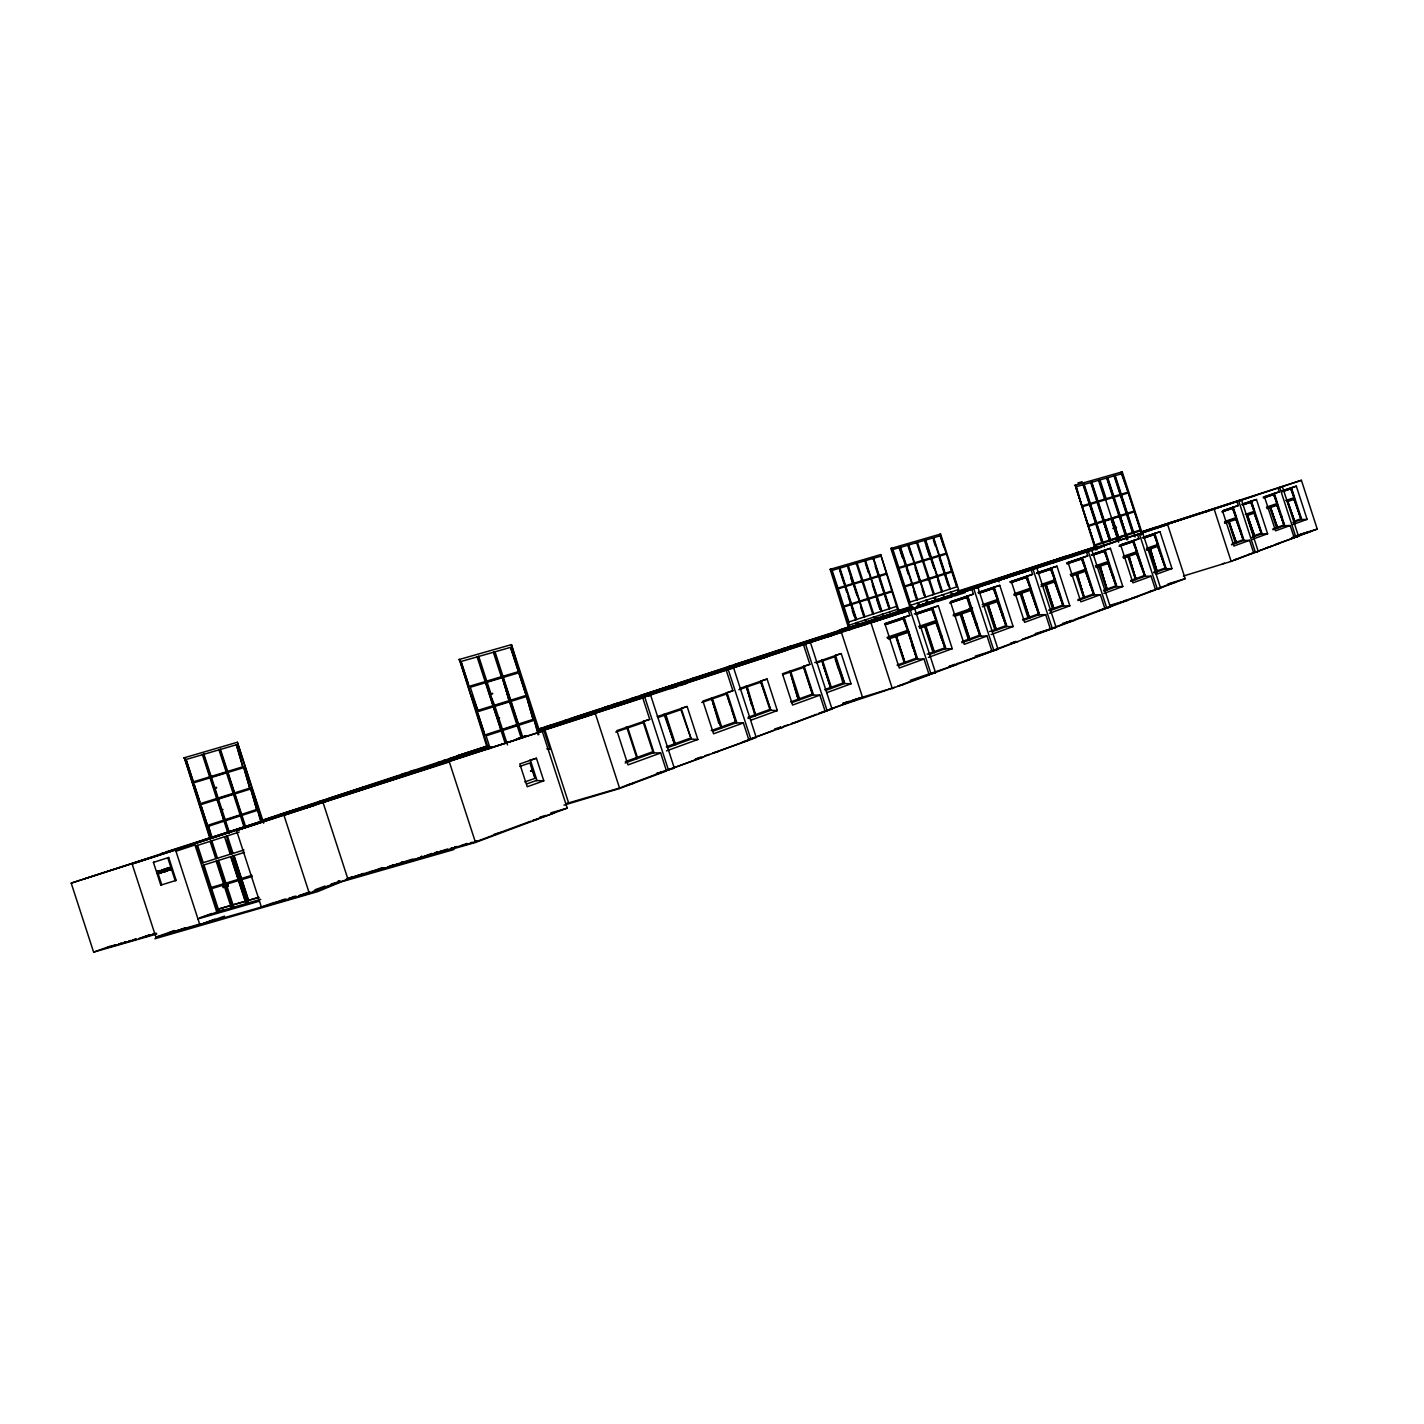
<?xml version="1.0" encoding="UTF-8"?>
<svg xmlns="http://www.w3.org/2000/svg" width="1424" height="1424" viewBox="0 0 1424 1424"><rect width="100%" height="100%" fill="white"/><g stroke="black" fill="none" stroke-linecap="round" stroke-linejoin="round"><path stroke-width="1.5" d="M161.571 872.734C157.886 870.847 163.76 869.121 161.517 872.787M160.716 870.972L161.268 872.645M161.108 872.449L161.553 870.776L160.289 871.168M162.799 871.043C163.137 869.174 161.944 872.058 163.796 872.004L163.404 869.441L163.902 871.986M169.527 869.922L168.388 867.928M168.655 869.405L168.477 868.391M168.068 869.014L168.993 868.195M227.164 884.429L228.232 886.458L227.893 884.197M169.705 869.655L168.37 869.245M161.41 870.598L160.503 871.096M169.883 869.922L168.513 870.028M169.403 870.295L169.474 867.536M126.291 941.958L123.354 942.759L126.149 941.94M453.117 848.01L451.657 847.992M436.687 852.727L437.577 852.3M120.862 943.436L118.904 943.987L120.987 943.4M363.458 873.802L360.931 874.745M128.73 941.371L131.079 940.552M160.681 870.562L161.677 871.808M713.228 673.534L709.704 674.656L711.929 673.961M451.604 848.063L450.518 848.419M436.634 852.246L434.854 852.94L436.136 852.389M421.7 856.536L420.667 856.856L422.287 856.536M396.495 864.261L397.403 864.083M362.942 873.535L360.966 874.229M134.515 939.448L133.108 940.018M358.955 875.173L356.659 875.76M396.709 864.172L398.079 863.62M432.807 853.652L430.867 854.364M125.971 942.065L124.885 942.563L126.594 941.994M436.403 852.762L436.616 852.656M114.792 945.518L116.519 944.86M129.139 941.406L131.222 940.588M380.778 868.64L382.469 867.981M401.675 862.463L402.672 862.179M123.55 942.866L124.475 942.51M128.979 941.228L130.848 940.623M148.683 935.461L150.232 934.874M470.543 842.705L471.985 842.349M452.725 848.17L452.067 848.259M401.052 863.051L402.885 862.268L400.589 862.908M922.556 676.845L935.532 672.626L914.653 608.351L912.677 608.974M964.831 660.985L997.993 649.166L977.932 587.4L975.992 588.023M1044.13 631.224L1056.11 627.325L1036.797 567.909M1098.776 610.7L1110.311 606.944L1091.727 549.717L1089.876 550.323M1140.838 533.448L1142.653 532.861L1160.596 588.059L1157.356 589.269L1139.378 533.947L1137.562 534.534L1138.951 538.788L1120.617 544.911L1132.934 582.843L1151.108 576.222L1155.523 589.839L1108.459 607.514M1239.645 501.07L1241.568 500.109L1258.229 551.373L1255.434 552.423L1238.738 501.052L1236.726 501.711M1275.69 544.288L1298.51 536.225L1282.383 486.599L1280.692 487.15M383.946 867.964L376.452 870.295M471.113 843.061L473.231 842.278M475.509 841.851L501.533 832.114L494.199 834.233M530.76 821.185L501.853 831.847M532.825 820.42L554.221 812.997M620.935 787.454L663.299 771.612L657.034 773.446M749.558 739.359L774.104 730.174M816.682 714.243L791.37 723.712L798.027 721.737M849.736 701.89L818.622 713.531C855.165 699.771 892.795 689.216 929.16 674.869L923.998 659.009L916.771 659.045L908.583 631.099L887.437 638.379M852.086 701L860.719 697.778M347.865 879.124L475.491 842.456L567.233 808.12L542.259 731.277L487.56 748.81M563.957 805.13L619.689 788.487L666.503 770.971L660.665 753.011L653.118 752.815M659.668 772.965L748.935 740.106L743.364 722.947L735.959 722.84L731.402 708.849M742.207 742.1L825.226 711.555L819.886 695.126L812.641 695.09M886.6 689.839L852.246 700.305M949.488 666.254L955.13 664.136M1010.72 643.274L1015.935 641.334M1065.864 622.608L1068.765 621.505M1069.673 621.167L1072.201 620.223M1222.362 563.904L1224.391 563.139M925.013 675.937L897.868 686.119L904.507 684.125M987.882 652.334L1015.365 642.01L1011.111 643.292M1022.29 639.412L1046.676 630.262M1047.815 629.835L1072.094 620.722L1062.393 623.445M1152.71 590.462L1131.297 598.489L1137.42 596.638M1154.668 589.714L1173.625 582.594M1230.283 561.341L1232.294 560.593M1234.199 559.863L1279.571 543.238M933.557 673.214L991.994 651.266L987.046 636.03L979.961 636.119L967.608 598.098M996.052 649.736L1050.449 629.301L1045.697 614.652L1038.772 614.759L1026.882 578.197M1054.205 627.895L1104.971 608.831L1100.378 594.716L1093.614 594.858L1081.599 557.888L1087.776 555.894L1086.334 551.497L1088.203 550.892L1106.84 608.262M1158.762 588.61L1185.195 578.678L1167.627 524.584L1021.631 571.683M1183.397 576.026L1231.155 561.412L1253.69 552.957L1249.578 540.319L1243.259 540.533L1232.508 507.425L1238.293 505.556L1237.011 501.622M1256.484 551.907L1294.185 537.738L1290.197 525.509L1284.021 525.741L1273.608 493.683L1279.268 491.85L1278.022 488.04L1279.731 487.489L1295.893 537.222M1296.801 536.759L1317.253 529.069L1301.394 480.297L1140.606 532.149M428.784 855.041L426.666 855.842L434.124 853.688M441.013 851.054L441.885 850.733M447.35 849.078L421.718 857.301L431.775 853.403M450.625 848.953L453.971 847.885M456.908 847.049L467.09 843.417M462.266 845.5L460.504 846.159L473.64 842.385M695.517 759.028L701.106 756.945M779.765 727.539L781.028 727.077L774.709 728.946M393.255 864.813L387.132 867.252L412.408 859.135M393.932 865.08L391.653 865.917L398.916 863.834M400.749 862.659L402.227 862.232M416.573 858.743L418.692 857.96M309.702 891.798L298.809 895.749L310.325 892.456M314.971 889.786L325.064 886.066M312.337 891.709L340.656 881.26L331.205 883.984M352.458 876.721L346.37 878.964L374.316 870.438M255.216 823.553L132.129 863.976L155.928 937.206L309.328 893.346L347.937 879.106L323.034 802.477L542.259 731.277M362.461 873.677L363.369 873.606M382.344 867.625L370.187 872.111L385.174 867.803M465.559 844.485L467.659 843.791M273.924 902.46L261.393 907.052L236.544 830.548L335.761 797.867L329.656 799.825M285.031 899.025L274.992 902.567L276.932 902.015M288.983 898.384L295.177 896.105M411.34 860.06L413.387 859.384M445.178 850.342L447.955 849.452M923.998 659.009L899.274 668.034L884.891 623.748L909.829 615.417L908.227 610.451L910.185 609.828L931.136 674.282M928.412 657.407L952.264 648.721L938.345 605.876L931.83 607.959L945.109 648.757L952.264 648.721M987.046 636.03L964.244 644.342L950.431 601.836L973.429 594.146L971.88 589.376L973.82 588.753L993.934 650.679M991.122 634.552L1013.14 626.524L999.755 585.335L993.382 587.382L1006.145 626.613L1013.14 626.524M1045.697 614.652L1024.604 622.341L1011.325 581.473L1032.596 574.353L1031.101 569.778M1049.452 613.281L1069.851 605.841L1056.982 566.2L1050.734 568.194L1063.016 605.965L1069.851 605.841M1100.378 594.716L1080.834 601.836L1068.053 562.498L1087.776 555.894M1103.885 593.434L1122.806 586.528L1110.4 548.329L1104.276 550.305L1116.113 586.688L1122.806 586.528M1156.324 574.317L1171.988 568.603L1160.008 531.739L1154.01 533.662L1165.437 568.799L1171.988 568.603M1249.578 540.319L1233.932 546.015L1222.504 510.842L1238.293 505.556M1252.39 539.287L1267.591 533.751L1256.466 499.486L1250.735 501.319L1261.344 533.982L1267.591 533.751M1290.197 525.509L1275.548 530.849L1264.476 496.798L1279.268 491.85M1292.832 524.548L1307.107 519.351L1296.321 486.154L1290.696 487.969L1300.984 519.582L1307.107 519.351M214.882 919.156L199.823 924.657L175.579 850.075L268.887 819.298M202.689 923.838L224.529 916.148M213.653 920.776L214.597 920.438M376.79 870.028L378.82 869.352M223.906 909.527L197.918 918.943L259.488 901.178M219.029 911.378L218.103 911.716L203.009 865.24L203.935 864.938L218.281 909.099L246.138 901.018M233.767 907.124L231.364 907.889L216.181 861.164L217.107 860.844M898.188 665.791L917.59 658.796L904.08 617.251L884.535 623.765M929.213 654.577L945.91 648.507L932.649 607.692L916.593 613.068M961.93 642.705L980.762 635.869L967.804 595.944L951.054 601.551M992.083 631.704L1006.928 626.364L994.183 587.115L978.003 592.544M1023.197 620.419L1039.556 614.527L1027.078 576.133L1009.652 581.953M1049.719 610.789L1063.781 605.734L1051.499 567.962L1037.081 572.786M1077.95 600.554L1094.38 594.627L1082.365 557.638L1066.576 562.925M1103.885 591.174L1116.879 586.457L1105.042 550.056L1092.795 554.132M1130.852 581.384L1145.234 576.168L1151.108 576.222M1154.081 572.946L1166.167 568.568L1154.757 533.43L1144.113 536.973M1231.511 544.805L1243.989 540.319L1233.22 507.193L1223.341 510.504M1251.821 537.435L1262.056 533.751L1251.447 501.106L1241.835 504.31M1273.003 529.746L1284.733 525.527L1274.32 493.452L1263.195 497.172M1292.814 522.555L1301.678 519.368L1291.408 487.738L1283.166 490.497M247.171 903.243L245.96 903.67L230.688 856.661M249.36 902.62L248.15 903.03L232.86 855.984L234.07 855.575L248.613 900.306L247.705 900.644L259.079 897.334M660.665 753.011L628.002 764.884L616.877 730.619L649.736 719.334L642.794 698.009L644.841 697.351L668.568 770.366M666.485 750.893L697.849 739.501L687.133 706.5L682.06 708.084M743.364 722.947L713.549 733.787L702.922 701.071L732.897 690.765L726.276 670.384L728.287 669.743L750.964 739.519M750.715 720.277L777.344 710.594L767.091 679.034L760.452 681.117M819.886 695.126L792.598 705.058L782.435 673.766L809.882 664.332L803.545 644.823L805.521 644.182L827.219 710.968M826.774 692.634L851.054 683.805L841.228 653.563L834.713 655.61M155.928 937.206L174.28 930.531M175.01 930.709L169.029 932.898L201.371 923.624M456.962 846.461L454.968 847.244M267.409 819.12L264.757 819.993L313.903 804.204L71.2 883.129L93.628 952.14L110.04 946.212M108.349 947.227L114.632 944.966M625.403 761.626L636.653 757.568L635.798 757.817L637.009 758.689L626.72 727.059L625.884 727.308M666.325 746.835L673.712 744.129M674.424 743.862L689.305 738.486M711.181 730.637L735.781 721.754L726.721 693.915L712.516 698.792L721.63 726.863M748.081 717.304L769.85 709.437L760.986 682.132L745.82 687.311M790.587 701.943L812.517 694.022L803.848 667.375L790.836 671.861L799.558 698.703L798.455 700.216L789.875 671.042M824.638 689.643L829.854 687.721M843.756 682.737L831.278 687.24L822.716 660.878L835.247 656.571L842.937 682.986M138.413 938.736L149.894 934.696M153.739 933.717L154.112 933.485M231.542 905.255L217.374 909.438M625.189 762.979L653.972 752.566L643.773 721.203M667.358 747.707L691.21 739.074L697.849 739.501M713.086 731.153L736.795 722.573L727.041 692.598M748.045 718.515L770.829 710.256L777.344 710.594M791.762 702.691L813.46 694.823L804.133 666.147M825.582 690.444L844.681 683.538L851.054 683.805M149.538 935.497L151.692 934.731M156.391 933.272L140.015 938.274M199.52 917.928L211.749 913.496M897.049 665.133L916.718 658.013L908.352 632.274L888.576 639.091M927.184 654.168L945.055 647.742L936.031 622.715L945.055 647.742M961.805 641.672L979.943 635.104L971.115 610.629L979.943 635.104M989.555 631.562L1006.127 625.617L997.441 601.569L1006.127 625.617M1022.681 619.618L1038.79 613.78L1030.264 590.248L1038.79 613.78M1048.616 610.166L1063.034 605.004L1054.65 581.846L1063.034 605.004M1077.95 599.557L1093.668 593.897L1085.444 571.238L1093.668 593.897M1103.529 590.319L1116.167 585.745L1108.086 563.441L1116.167 585.745M1130.674 580.494L1144.558 575.456L1136.619 553.616L1144.558 575.456M1153.725 572.128L1165.508 567.873L1157.676 546.353L1165.508 567.873M1232.169 543.719L1243.383 539.66L1235.996 519.368L1243.383 539.66M1253.85 535.816L1261.468 533.11L1254.17 513.103L1261.468 533.11M1272.931 528.909L1284.145 524.886L1276.99 505.253L1284.145 524.886M1293.953 521.291L1301.109 518.745L1294.042 499.379L1301.109 518.745M185.298 927.754L154.896 938.772L317.677 891.602L341.119 881.919L453.882 849.558M210.022 838.932L184.355 757.693L210.681 838.718M487.773 749.469L459.418 659.365L488.592 749.202M155.074 933.45L153.116 933.966M186.063 759.508L193.308 781.829L186.063 759.508L236.402 744.752L242.845 766.824L236.402 744.752M461.002 661.501L469.083 686.368L518.478 671.647L510.575 647.368L461.002 661.501L468.425 684.303M263.671 823.197L237.363 742.242L262.336 821.328M539.785 731.9L511.43 644.645L519.386 671.932M510.575 647.368L518.478 671.647M912.82 648.169L913.852 647.831L912.82 648.169L912.161 645.41M941.228 638.077L942.243 637.738L941.389 635.122L940.374 635.442L941.442 637.988M976.188 625.652L977.184 625.332L976.348 622.769L975.351 623.089L976.383 625.581M1003.226 616.076L1002.585 613.477L1001.606 613.797L1002.621 616.254M1035.123 601.978L1035.319 604.63M1035.942 604.452L1035.141 604.702M1060.221 595.819L1058.655 593.63L1059.616 593.327M1090.143 585.157L1091.087 584.855L1089.538 582.719M1112.696 577.147L1113.621 576.845L1112.856 574.513L1111.93 574.798L1112.856 577.076M1141.906 566.805L1140.393 564.741L1141.3 564.456M1162.144 557.087L1162.287 559.525M1162.892 559.347L1162.126 559.579M1240.909 531.615L1240.215 529.479M1281.76 517.09L1281.208 514.99M543.79 780.85L527.218 786.76L519.796 763.958L536.439 758.244L543.79 780.85L536.065 780.583M524.851 781.936L534.926 778.376L532.612 771.238M526.56 784.001L536.937 780.316L530.369 760.131M839.84 672.804L839.306 670.33M154.646 933.592L153.294 934.073L154.807 933.503M223.55 883.841L224.476 883.521L210.343 887.793L211.25 887.472M225.953 883.076L225.028 883.396L239.018 879.142M211.624 888.612L210.716 888.932L224.832 884.66M241.493 878.412L240.585 878.733L251.923 875.315M226.327 884.215L225.401 884.535L239.392 880.299L245.462 898.953M241.866 879.551L240.959 879.89L252.297 876.49M422.269 856.5L420.561 857.088M456.25 846.728L454.523 847.316M121.61 943.4L118.868 944.361L121.449 943.4M146.209 936.262L143.593 937.206L147.562 936.066M210.841 777.148L224.191 820.473L241.404 814.884L227.502 772.111L210.841 777.148L224.191 820.473M485.691 682.185L501.284 730.174L485.691 682.185L502.832 677.041L518.3 724.656L509.774 701.231M227.502 772.111L240.781 814.635M243.824 767.607L249.77 788.148L243.824 767.607L193.646 782.862L200.392 803.617L250.428 787.917M518.834 672.787L526.186 695.375L518.834 672.787L470.294 687.24L477.805 710.38L472.198 695.944M919.459 627.343L936.262 621.558M953.19 615.755L972.111 609.258M984.02 605.164L997.637 600.447M1013.71 594.947L1030.442 589.18M1041.478 585.389L1054.81 580.796M1070.83 575.314L1085.604 570.205M1095.928 566.681L1108.228 562.427M1123.055 557.354L1136.761 552.619M1146.409 549.326L1157.819 545.374M1224.462 522.466L1236.085 518.461M1246.997 514.705L1254.829 536.385L1246.997 514.705L1254.277 512.213M1266.897 507.887L1277.079 504.363M1287.296 500.856L1294.897 521.843L1287.296 500.856L1294.131 498.507M615.72 732.096L627.094 728.18M626.24 728.447L642.562 722.84M657.924 717.571L665.204 715.079L674.923 744.983L663.993 714.225M701.747 702.495L711.84 699.024L718.817 723.356M738.878 689.732L746.639 687.062M782.826 674.602L790.213 672.075L797.44 697.119M816.771 662.925L821.292 661.341M519.813 766.415L529.906 762.944L532.38 770.544M919.69 628.376L925.475 626.382L933.735 651.836M936.85 622.466L924.657 626.631L932.916 652.085L934.286 651.64M954.703 616.289L971.916 610.38M982.382 606.766L998.242 601.302M1014.867 595.588L1020.99 593.47L1028.769 617.411M1031.047 589.999L1020.189 593.719L1027.968 617.66L1029.249 617.233M1040.962 586.563L1055.433 581.597M1071.204 576.168L1086.209 570.988M1096.124 567.589L1108.833 563.21M1123.411 558.172L1137.367 553.366M1146.605 550.198L1158.424 546.122M1224.729 523.249L1236.726 519.137M1254.9 512.889L1246.908 515.613L1253.512 535.94L1254.58 535.602M1267.146 508.653L1277.702 505.022M1287.545 501.604L1294.754 499.148M133.251 940.214L136.295 939.164L133.215 940.107M475.118 841.317L476.221 840.872L474.922 841.37M848.419 627.503L830.156 569.351L831.011 569.066L849.843 627.041L846.105 628.269M910.096 607.621L890.872 548.489L891.762 548.187L910.986 607.336M1095.465 549.842L1075.245 485.157L1096.177 549.611M831.313 570.668L839.466 568.247L845.18 585.851L837.063 588.343M892.919 549.522L892.029 549.824L897.903 567.873L905.931 565.399L900.093 547.439L892.919 549.522L898.775 567.571M1121.453 473.836L1128.164 492.117L1081.884 505.947L1075.672 486.848L1076.597 486.545M838.611 568.532L847.796 565.809L853.492 583.324L844.343 586.136M905.041 565.702L914.101 562.943L908.281 545.072L899.22 547.742L902.46 557.727M846.942 566.093L856.251 563.334L861.912 580.761L852.638 583.609L850.733 577.77M898.953 610.914L880.655 554.595L897.44 609.098M907.408 545.356L916.611 542.651L922.378 560.433L913.211 563.228M939.698 534.356L940.57 534.053L959.527 592.384M1120.937 472.27L1122.219 471.86L1142.386 533.947M855.415 563.619L865.062 560.753L870.687 578.091L861.075 581.045M915.721 542.953L925.262 540.123L931.011 557.816L921.506 560.718M864.208 561.038L873.126 558.386L878.733 575.652L869.85 578.375M930.121 558.119L938.914 555.431L933.201 537.827L924.372 540.426L929.908 556.019M872.289 558.689L879.658 556.517M932.311 538.13L940.427 535.727L946.123 553.242L945.251 553.527M1121.258 473.889L1122.148 473.605L1075.672 486.848M154.362 862.072L153.418 862.374L160.805 885.123L161.749 884.802L158.384 874.461M176.149 880.37L175.205 880.691L167.783 857.818L168.708 857.497L176.149 880.37L160.805 885.123M887.081 637.365L907.711 630.298L903.279 617.5L909.829 615.417M918.711 626.507L936.209 620.508L932.417 608.849L916.985 614.011M953.35 614.634L971.293 608.475L967.59 597.065L950.805 602.69M982.222 604.737L997.637 599.433L993.988 588.219L979.676 593.007M1014.244 593.737L1030.46 588.165L1026.9 577.201L1010.631 582.647M1041.104 584.516L1054.846 579.799L1051.339 569.013L1038.755 573.213M1070.243 574.495L1085.64 569.226L1082.204 558.671L1066.772 563.833M1095.376 565.88L1108.281 561.465L1104.899 551.07L1091.959 555.396M1123.233 556.339L1136.815 551.675L1133.504 541.476L1119.122 546.282M1146.587 548.329L1157.89 544.449L1154.633 534.409L1144.433 537.809M1224.907 521.433L1236.21 517.571L1233.131 508.101L1222.967 511.483M1245.306 514.42L1254.384 511.323L1251.358 501.996L1242.262 505.039M1266.417 507.175L1277.203 503.491L1274.231 494.324L1263.408 497.937M1285.712 500.554L1294.256 497.635L1291.319 488.592L1282.757 491.458M657.247 716.575L687.133 706.5M740.302 688.219L767.091 679.034M814.777 662.641L841.228 653.563M216.519 787.294L213.938 788.113L214.846 787.81L211.464 777.433L209.987 777.913L216.679 798.526L218.175 798.045L214.988 788.22L214.081 788.522L215.985 787.935M492.526 693.292L490.07 694.075M202.279 862.962L203.187 862.659L197.562 845.358L196.654 845.66L202.279 862.962L215.807 858.761L210.147 841.353L211.802 840.801L217.463 858.209L216.537 858.53L210.894 841.103M226.736 840.338L231.169 853.955L230.243 854.258L224.547 836.742M232.112 853.688L233.038 853.368L227.342 835.852L226.416 836.155L232.112 853.688L244.002 849.986M134.372 939.555L135.351 939.27M1081.884 505.947L1076.384 486.599M160.236 870.758L159.31 871.043L160.342 871.435M162.389 872.449L161.998 869.886M164.027 870.758L164.436 869.121L165.237 871.559L166.448 871.168M164.899 868.978L165.166 871.577L164.241 869.192M167.872 868.32C162.265 869.619 169.901 867.839 166.893 868.355M167.801 868.07L168.602 870.509M163.422 869.815C164.454 873.713 164.365 866.985 164.205 871.15L163.422 869.815L164.116 871.915M165.131 869.263L165.949 870.278M166.679 868.729L166.964 871.025M169.705 867.839L170.524 868.854M165.255 870.491L165.326 869.21M169.83 869.067L169.901 867.768M157.904 871.168L159.346 872.841L158.1 871.096L156.765 871.524L157.548 873.962L158.794 873.571L157.655 871.524M165.878 870.616L166.661 871.114L165.148 868.907L165.38 871.506M171.04 869.744L169.723 867.465L169.954 870.082M158.794 873.571L158.1 871.096M160.218 873.126L159.274 873.428L160.52 871.737M164.828 871.684L164.134 869.583M167.783 870.758L167.195 868.248M474.779 841.139L475.865 840.783M837.312 589.109L845.429 586.599L851.036 603.829L842.937 606.41M899.025 568.336L898.152 568.639L903.884 586.296L911.894 583.751L906.18 566.165L899.025 568.336L904.774 585.994M1082.151 506.766L1088.221 525.474L1082.151 506.766L1128.413 492.9L1134.305 511.02L1088.221 525.474M844.574 586.884L853.724 584.071L859.295 601.231L850.181 604.114M905.29 566.467L914.333 563.69L920.029 581.188L911.004 584.054M852.887 584.356L862.161 581.508L867.697 598.578L858.458 601.515M861.306 581.793L870.936 578.838L876.454 595.819L866.86 598.845M877.896 575.937L885.247 573.694M913.46 563.993L922.627 561.181L928.234 578.607M921.737 561.483L931.243 558.564L936.867 575.883L927.398 578.874M938.042 555.716L946.123 553.242M1105.611 499.717L1111.592 518.14M870.082 579.123L878.982 576.382L884.464 593.274L875.6 596.086M930.37 558.867L939.164 556.179L944.753 573.391L935.995 576.168M878.127 576.667L885.479 574.424M938.274 556.464L946.373 553.989L951.944 571.131L951.072 571.416M217.854 798.739L234.462 793.542M494.324 705.948L510.593 700.893M250.766 788.949L256.712 809.473L250.766 788.949L200.731 804.667L207.477 825.422L257.37 809.259M526.56 696.514L533.074 719.369L526.56 696.514L477.36 711.822L484.872 734.962L533.893 719.102M914.279 613.922L938.345 605.876M979.552 592.099L999.755 585.335M1036.405 573.089L1056.982 566.2M1091.3 554.719L1110.4 548.329M1142.226 537.685L1160.008 531.739M1243.045 503.971L1256.466 499.486M1281.92 490.977L1296.321 486.154M885.158 624.673L903.848 618.425L885.977 624.406M1011.877 582.22L1026.117 577.45L1030.46 588.165M915.703 614.456L932.417 608.849M949.612 603.1L967.59 597.065M978.537 593.399L993.988 588.219M1037.562 573.623L1051.339 569.013M1067.555 563.584L1082.204 558.671M1092.724 555.146L1104.899 551.07M1119.887 546.051L1133.504 541.476M1143.294 538.201L1154.633 534.409M1221.81 511.892L1233.131 508.101M1242.974 504.808L1251.358 501.996M1264.12 497.706L1274.231 494.324M1281.493 491.885L1291.319 488.592M159.132 872.912L159.221 870.758L160.004 873.197M420.543 856.75L421.611 856.394M1119.371 545.267L1133.646 540.497L1145.234 576.168L1132.899 540.728L1138.951 538.788M556.019 725.386C542.58 729.836 571.166 720.437 557.692 724.887M783.734 650.198L782.577 650.572L791.246 647.76L757.301 658.689L818.141 638.611M854.044 627.041C857.568 625.866 843.845 630.298 847.921 629.016M775.51 653.83L785.211 650.697M1167.929 524.068L1211.29 509.739M849.363 629.817L850.947 629.283M862.428 625.492L866.86 624.032M1167.627 524.584L870.954 622.786L892.367 688.7M1205.469 511.964L1207.534 511.269M1213.337 509.4L1301.394 480.297M903.154 612.498L881.581 619.458M1021.88 572.946L1023.322 572.484M1037.099 568.051L1053.885 562.64M1070.492 557.3L1071.916 556.82M934.108 602.548L918.516 607.567M950.645 597.243L952.264 596.709M1101.98 547.154L1086.904 552.014M497.67 718.248C502.797 716.806 495.516 719.618 498.738 717.91L494.965 706.322M497.813 718.711L498.881 718.355L502.423 729.284L500.785 729.818L493.327 706.856L501.622 729.533M919.139 581.49L928.288 578.589M883.628 593.559L890.943 591.245M943.881 573.694L951.944 571.131M1103.422 521.077L1109.741 540.515L1103.422 521.077L1119.958 515.88L1126.206 535.104L1109.741 540.515M843.168 607.158L851.267 604.595L856.144 619.582L848.063 622.217M850.431 604.862L859.544 601.978L864.386 616.895L855.29 619.849M905.023 586.777L904.133 587.062L909.117 602.405L917.109 599.807L912.143 584.516L905.023 586.777L910.007 602.121M911.253 584.819L920.278 581.953L925.208 597.172L916.219 600.091M1088.488 526.275L1094.558 544.983L1088.488 526.275L1096.498 523.765L1102.532 542.366M1096.889 523.623L1095.786 523.996L1101.82 542.597L1102.941 542.241L1096.889 523.623L1134.554 511.803L1140.446 529.924L1094.558 544.983M1119.958 515.88L1126.206 535.104M858.69 602.245L867.946 599.308L872.77 614.153L863.531 617.162M867.091 599.593L876.686 596.549L881.474 611.305L871.915 614.42M875.831 596.834L884.713 594.022L889.484 608.707L880.637 611.59M919.388 582.238L928.519 579.337L933.45 594.484L924.336 597.457M927.647 579.639L937.117 576.631L942.012 591.69L932.56 594.769M936.244 576.916L945.002 574.139L949.861 589.127L941.122 591.975M883.859 594.289L891.175 591.975M944.112 574.442L952.175 571.878L957.035 586.777L948.989 589.411M487.578 745.873L457.086 755.895L488.236 745.891M537.667 729.373L785.977 647.653M787.899 647.066L791.584 645.855M848.989 626.898L839.074 630.173L849.558 626.791M910.31 606.731L897.583 610.932L901.944 609.525M204.878 839.484L210.343 837.686M261.055 820.651L481.312 748.134M484 747.244L486.99 746.265M843.417 629.123L844.379 628.803M303.561 807.266L335.405 796.781M348.631 792.42L398.56 775.973L328.713 798.419M556.784 723.801L579.799 716.236M589.963 712.872L605.342 707.799M606.304 707.497L607.728 707.034L605.253 707.835M728.607 667.18L749.985 660.149M759.295 657.069L767.447 654.399M898.936 610.878L902.602 609.668M266.715 819.708L268.744 819.031M329.834 798.828L347.723 792.954L261.446 820.776M390.532 778.821L373.8 784.339L375.473 783.805M395.409 777.273L432.273 765.169M437.097 763.567L487.097 747.084M538.254 730.227L600.821 709.526L599.201 710.042M633.573 698.721L620.917 702.886L622.555 702.352M638.094 697.262L646.621 694.485M667.625 687.578L630.583 699.682M671.131 686.404L733.502 665.862M736.689 664.812L768.07 654.47M782.274 649.7L794.859 645.553M804.685 642.384L853.065 626.453M853.724 626.24L912.909 606.731L783.414 648.525M957.604 591.939L966.095 589.144M969.513 588.076L1010.524 574.531M1012.998 573.712L1054.935 559.881M1056.59 559.312L1065.757 556.321M990.748 581.223L996.604 579.301M997.245 579.087L998.206 578.785L996.035 579.479M1021.257 571.344L1020.314 571.647L1025.707 569.903M1023.411 570.65L1095.127 546.994M442.134 763.104L393.7 778.981L522.679 737.685M467.268 754.702L460.682 756.874L491.867 746.87M480.013 750.608L491.636 746.781M538.984 731.046L553.544 726.24M558.333 724.638L636.243 698.917M640.319 697.564L706.019 675.884M726.08 669.351L740.587 664.563M784.428 649.985L759.953 658.155L777.023 652.548M787.686 648.899L848.597 628.803M851.516 627.824L903.866 610.718L893.791 613.975L902.193 611.199M900.466 611.75L880.744 618.176M964.582 590.497L917.234 606.126L1059.581 560.291M966.949 589.714L1049.951 562.32M1080.015 552.423L1096.444 546.994M1142.173 531.828L1157.854 526.631M1160.079 525.972L1165.686 524.068M1166.683 523.783L1173.554 521.504M175.846 851.285L194.946 844.966M323.034 802.477L283.999 815.365L309.328 893.346M477.663 751.409L491.529 746.835M518.033 738.38L526.417 735.603M727.878 668.764L742.741 664.011M750.875 661.43L755.699 659.828M758.209 659.009L784.909 650.198L783.378 650.697M807.194 642.829L794.378 647.066L905.272 611.377M917.697 606.268L916.522 606.66L1037.793 567.82M919.708 605.414L942.635 598.08M950.271 595.552L1007.533 577.574M1157.605 527.058L1200.735 512.818M515.595 739.537L517.855 738.789M1091.727 549.077L1094.878 548.026M1141.211 532.718L1143.703 531.9M491.387 747.582L492.544 747.208M619.689 788.487L595.374 713.691L538.859 731.847L543.808 730.263L550.056 749.469L546.798 748.828M1098.046 547.012L1099.168 546.656M1198.082 513.993L1240.144 500.091M856.269 622.84L865.365 619.867L866.7 624.015M864.51 620.152L873.731 617.126M872.876 617.393L882.453 614.26L883.663 617.98M881.598 614.545L890.427 611.644M910.114 605.485L918.106 602.868L919.317 606.588M917.216 603.153L926.205 600.198L927.416 603.918M925.315 600.501L934.429 597.51L935.799 601.729M933.539 597.795L942.991 594.698L944.237 598.472M942.101 594.983L950.84 592.117L952.193 596.282M949.95 592.402L957.996 589.767L959.349 593.915M855.646 625.599L857.479 624.994L734.944 664.474M707.692 675.296L704.257 676.436L712.178 673.855M712.801 673.605L714.937 672.911M717.055 672.27L720.544 671.096L719.405 671.469M638.255 698.241C626.079 702.263 652.352 693.63 640.124 697.671M1113.07 528.179L1116.38 527.111M211.108 836.618L208.474 826.24L212.443 838.433M261.571 822.218L257.691 810.274L260.912 822.431M538.913 734.535L534.267 720.241L538.076 734.802M888.629 608.974L895.927 606.588M1012.589 573.854L1015.383 572.946L1014.386 573.249M853.439 626.293L850.288 627.343M501.284 730.174L518.3 724.656M534.267 720.241L486.082 735.852L490.159 748.401M207.815 826.454L257.691 810.274M734.339 665.56C746.55 661.626 722.039 669.547 734.214 665.631M588.13 713.798C574.175 718.301 610.255 706.571 596.247 711.092M588.842 713.531L595.57 711.341M714.634 673.054L717.358 672.128M433.056 764.919C420.24 769.031 447.35 760.291 434.48 764.421M1117.27 538.041L1118.766 537.56M889.591 611.911L896.889 609.525M1118.872 537.88L1117.377 538.379L1118.641 542.241M1132.739 533.324L1133.824 532.968L1135.142 537.044M849.042 625.225L857.123 622.573L858.476 626.756M1102.087 543.398L1103.208 543.042L1104.472 546.958M1109.688 540.906L1110.791 540.55M958.103 591.138L1094.931 546.887M995.536 579.479L1047.441 562.711M1064.565 557.087L1096.765 546.798M1116.327 540.497L1120.474 539.162M1140.855 532.576L1254.918 495.641M874.336 618.781L878.928 617.304M897.512 611.305L911.004 606.962M962.998 590.177L991.086 581.117M1013.657 573.498L1008.139 575.296L1009.118 574.976M1045.572 563.548L1096.765 547.03M1116.558 540.639L1120.724 539.304M1140.713 532.843L1214.174 509.169L1231.155 561.412M1011.877 574.851L1013.941 574.192M1016.736 573.249L1018.783 572.59M969.691 588.842L1103.155 545.819M1106.341 544.769L1112.393 542.811M692.349 678.465L693.773 678.002M696.3 677.148L697.742 676.685M727.379 666.966L731.705 665.578M833.966 632.701L840.89 630.458M951.997 594.662L958.69 592.473M965.81 590.106C955.682 593.363 977.451 586.332 967.288 589.607M1100.36 546.745L1106.43 544.787M635.104 697.297L636.564 696.834M641.423 695.268L805.076 642.26M604.452 707.425L609.347 705.859M612.409 704.809L617.304 703.242M630.885 698.686L632.327 698.223M640.373 695.606L765.24 655.378M817.429 638.842L846.728 629.39M1053.19 562.872L1086.156 552.245M565.043 720.366L566.521 719.885M569.582 718.871L571.042 718.39M572.501 717.945L700.644 676.685M712.712 672.68L720.117 670.259M818.96 638.593L968.676 590.39M968.996 590.319L970.153 589.945M978.252 587.258L979.854 586.724M987.847 584.071L989.449 583.555M538.219 729.248L541.529 728.18M545 727.005L549.949 725.403M927.166 604.061L933.628 601.978M934.785 601.533L941.228 599.468M537.044 729.871L594.271 711.448M538.023 729.836L593.007 712.196L591.868 712.534M712.57 673.712L880.833 619.689M902.318 612.783L917.75 607.817M936.867 601.676L951.481 596.959M954.258 596.069L965.365 592.509M438.236 762.267L439.767 761.787M443.469 760.541L445 760.06M449.041 758.761L487.649 746.39M539.251 729.782L551.711 725.777M681.509 683.983L684.214 683.111M684.517 682.986L687.222 682.114M761.092 658.475L773.499 654.47M808.458 643.203L810.434 642.562L832.061 709.152L823.481 711.697M826.899 637.151L833.04 635.175M1113.212 528.624L1114.974 528.055M1115.473 527.895L1116.523 527.556M401.265 774.496L405.11 773.268M410.112 771.577L413.939 770.348M622.288 703.527L625.011 702.655M642.082 697.03L759.045 659.419M759.989 659.116L767.073 656.873M356.712 789.11L358.261 788.611M362.372 787.241L363.903 786.76M617.464 705.129L620.188 704.257M731.651 668.604L733.645 667.963L756.251 737.543L712.445 753.225L719.227 751.231M679.996 685.567L686.688 683.413M318.673 801.694L322.536 800.448M390.39 778.892L401.301 775.386M406.588 773.57L412.586 771.648M564.705 722.929L569.956 721.22L553.277 726.738L554.862 726.222M670.579 688.682L677.29 686.528M269.047 817.981L270.578 817.483M275.152 815.97L276.701 815.471M279.656 814.528L352.28 791.21M538.984 731.455L540.586 730.939M556.802 725.581L641.156 698.49M648.668 696.069L650.715 695.41L674.353 768.195L665.471 770.793L703.563 757.087M518.906 738.202L525.865 735.941M538.379 731.918L841.388 632.292L862.606 697.564M441.44 763.3L487.489 748.526L408.724 774.122M165.825 851.961L275.348 816.895M160.538 853.759L164.419 852.513M375.989 784.838L383.02 782.577L289.019 813.3M1026.295 576.364L1032.596 574.353M218.424 835.443L241.564 828.038M253.881 824.247L315.843 804.382M83.856 879L167.142 852.335M169.225 851.659L184.194 846.871M321.646 802.851L449.521 761.876M71.2 883.129L171.325 851.054M177.484 849.078L256.48 823.98M306.445 807.8L315.808 804.791L236.544 830.548M967.003 596.193L973.429 594.146M132.129 863.976L177.27 849.452M129.637 940.837L130.794 940.57M196.654 845.66L225.473 836.44M226.416 836.155L239.196 832.061M1294.256 497.635L1290.625 488.824M1277.203 503.491L1273.519 494.555M1254.384 511.323L1250.646 502.227M1236.21 517.571L1232.401 508.332M1270.066 506.784L1277.755 528.055L1270.315 507.549M1287.225 501.729L1288.257 501.39M153.418 862.374L168.708 857.497M1271.027 507.318L1269.977 507.656L1276.474 527.628L1277.506 527.289M1228.609 521.042L1236.548 543.007L1228.876 521.825M1229.588 521.593L1228.503 521.949L1235.213 542.58L1236.299 542.224M1157.89 544.449L1153.885 534.641M1136.815 551.675L1132.756 541.725M1108.281 561.465L1104.134 551.302M1085.64 569.226L1081.439 558.902M1150.414 548.881L1149.257 549.255L1156.377 571.131L1157.516 570.757M1054.846 579.799L1050.556 569.262M1129.107 556.214L1127.933 556.606L1135.159 578.82L1136.334 578.447M1100.236 566.165L1099.025 566.556L1106.395 589.251L1107.605 588.842M1077.327 574.068L1076.099 574.459L1083.593 597.51L1084.821 597.101M997.637 599.433L993.187 588.486M968.605 609.241L972.592 607.995M1046.159 584.801L1044.913 585.211L1052.55 608.742L1053.796 608.333M936.209 620.508L931.616 609.116M907.711 630.298L903.03 618.692M988.22 604.755L986.921 605.182L994.86 629.639L996.177 629.212M961.556 613.958L960.221 614.385L968.302 639.269L969.637 638.842M895.981 635.407L905.041 663.299M897.12 636.154L895.732 636.599L904.151 662.516L905.539 662.053M803.314 666.396L809.882 664.332M158.509 870.972L160.147 870.473M161.606 870.011L162.923 870.135M726.222 692.865L732.897 690.765M649.736 719.334L642.936 721.47L652.868 751.712L637.382 757.301L627.842 727.931M437.204 852.335L435.157 852.94M1293.615 521.415L1294.647 521.077M529.514 760.398L536.439 758.244M216.537 858.53L231.169 853.955M476.987 710.665L526.186 695.375M1002.425 616.325L1003.422 616.005M203.009 865.24L231.614 856.34M232.86 855.984L244.465 852.389M911.965 645.499L912.98 645.161L913.638 647.902M216.644 787.721L214.615 787.881M1300.308 534.285L1317.271 529.069M1293.063 536.688L1309.101 531.757L1291.141 538.503L1298.51 536.225M1305.399 533.146L1311.023 531.419M1265.936 547.955L1271.65 546.211M1247.887 554.737L1258.229 551.373M1234.234 559.988L1238.097 558.813M492.686 693.755L490.23 694.538L494.591 705.183L492.953 705.699L485.495 682.755L487.133 682.221L490.906 693.791L489.998 694.609L490.657 693.862M1168.25 583.858L1185.195 578.678M1167.644 584.427L1176.331 582.007M1149.453 591.672L1160.596 588.059M1124.479 600.625L1130.567 598.756M1110.738 605.022L1124.693 600.981L1074.283 619.6M1121.186 602.281L1127.327 600.43M1102.265 609.383L1110.311 606.944M193.308 781.829L243.504 766.593M755.414 714.617L747.297 686.831M755.112 715.898L746.301 685.994L751.569 705.005M1079.25 618.034L1085.48 616.147M1068.267 622.146L1074.533 620.259M1035.23 633.627L1056.11 627.325M1023.055 639.127L1029.427 637.204M1011.61 643.417L1018.018 641.494M975.209 656.126L988.701 652.014M989.609 651.676L997.993 649.166M956.75 663.655L969.263 659.81M949.238 666.468L952.478 665.489M957.32 664.296L910.328 680.316M926.971 675.19L935.532 672.626M888.06 689.287L894.681 687.311M842.83 703.207L849.096 701.338M855.379 699.469L859.562 698.223M843.275 703.349L855.842 699.593M845.251 703.047L856.287 699.932M783.609 726.24L788.576 724.763M775.226 729.373L778.554 728.376M776.151 729.408L782.826 727.433M704.649 755.752L709.704 754.257M695.357 759.223L698.721 758.227M656.393 773.517L664.741 771.078M183.696 757.942L237.363 742.242M830.156 569.351L880.655 554.595M627.058 785.158L633.947 783.147M566.271 803.581L618.888 788.22M890.872 548.489L940.57 534.053M258.1 897.547L248.31 900.395L233.785 855.682M245.213 901.356L232.112 905.166L233.02 904.827L218.584 860.381L217.658 860.701L232.842 907.462M550.803 812.89L567.233 808.12M539.963 817.091L545.801 815.4M260.752 899.327L216.786 912.09L194.59 843.791M532.505 820.687L537.738 819.174M148.167 935.657L151.407 934.731M338.965 880.94L337.986 881.385L339.25 881.011M353.882 876.775L359.168 875.262M411.055 860.327L414.74 859.259M443.078 851.125L448.738 849.487M465.363 844.717L469.208 843.613M106.266 947.975L136.401 939.306M406.232 861.751L419.688 857.889M441.191 851.712L452.209 848.544M93.628 952.14L156.818 933.984M278.926 901.445L286.918 899.149M288.894 898.58L296.815 896.319M1077.879 482.932L1082.151 481.721M458.599 659.668L511.43 644.645M1074.533 485.388L1122.219 471.86M169.064 870.082L168.459 868.551M161.304 872.378L160.556 871.363M162.692 871.185L163.582 872.075M162.514 871.346L163.529 872.093M224.618 885.39L225.045 887.223L223.621 886.565M157.904 871.541L159.47 873.357L158.723 870.918M161.108 872.164L160.734 871.15M1287.919 501.497L1294.327 521.202M1270.689 507.442L1277.186 527.414M1247.62 515.381L1254.224 535.727M1229.232 521.718L1235.943 542.348M1150.005 549.023L1157.125 570.899M1121.507 472.109L1141.674 534.178M1141.318 534.997L1140.695 530.707L1094.825 545.801L1096.907 549.771M1114.778 475.687L1120.83 494.306M1121.08 495.089L1127.007 513.299M1127.256 514.1L1133.184 532.309M1114.476 475.83L1120.51 494.413M1120.777 495.214L1126.687 513.405M1126.954 514.206L1132.863 532.416M1127.79 539.376L1126.491 535.388L1125.387 535.744L1126.687 539.732M1107.338 477.805L1113.426 496.513M1113.675 497.314L1119.638 515.613M1119.887 516.414L1125.832 534.712M1126.099 535.513L1127.399 539.5M1107.035 477.93L1113.105 496.638M1113.372 497.421L1119.317 515.719M1125.779 535.62L1127.078 539.607M1128.698 556.357L1135.907 578.589M1118.534 537.631L1112.251 518.3L1111.218 518.639L1117.502 537.969M1111.93 518.407L1118.214 537.738M1099.239 480.119L1105.344 498.916M1111.841 518.941L1117.822 537.346M1111.557 518.532L1117.822 537.863M1091.425 482.327L1097.566 501.248M1097.833 502.049L1103.849 520.561M1104.116 521.362L1110.133 539.874M1091.122 482.451L1097.263 501.355M1097.53 502.174L1103.547 520.668M1083.735 484.516L1089.912 503.526M1090.179 504.345L1096.231 522.946M1083.433 484.641L1089.609 503.651M1089.876 504.452L1095.928 523.053M1096.177 523.872L1102.229 542.473M1099.791 566.325L1107.16 589.002M1076.882 574.21L1084.376 597.261M1045.679 584.961L1053.333 608.511M1033.005 569.173L1052.354 628.732M998.616 580.511L999.078 581.935M987.722 604.933L995.661 629.408M966.789 597.332L970.492 608.724M940.374 536.439L943.756 546.852M949.167 563.512L956.608 586.421M961.022 614.136L969.121 639.02M933.61 537.702L939.324 555.289M939.573 556.054L945.162 573.267M945.411 574.014L950.271 588.984M951.25 591.992L952.603 596.158M933.361 539.963L935.283 545.819M939.306 558.261L944.29 573.552M944.521 574.299L948.17 585.531M925.671 540.016L931.421 557.692M931.67 558.439L937.295 575.741M937.526 576.506L942.421 591.547M943.4 594.556L944.771 598.756M930.78 558.742L933.913 568.354M937.882 580.547L940.926 589.963M926.294 546.318L929.48 556.143M917.448 542.402L923.233 560.166M923.464 560.931L929.124 578.322M929.374 579.087L934.286 594.2M935.265 597.226L936.511 601.035M908.708 544.947L914.528 562.8M914.76 563.566L920.456 581.063M920.705 581.811L925.636 597.03M926.632 600.074L927.825 603.776M907.836 545.232L911.057 555.164M915.151 567.749L919.566 581.348M922.289 589.714L924.14 595.41M900.538 547.314L906.358 565.275M906.607 566.04L912.321 583.626M912.57 584.392L917.537 599.664M918.533 602.726L919.744 606.446M899.648 547.617L905.486 565.577M906.358 568.283L908.263 574.157M913.549 590.408L916.024 598.044M917.643 603.011L918.854 606.731M925.191 626.453L925.689 625.207L934.607 652.619L933.468 651.889M926.472 630.369L932.827 649.931M911.004 605.2L912.214 608.938M908.014 632.042L916.771 659.045M873.553 558.261L879.16 575.527M879.391 576.257L884.891 593.149M885.123 593.879L889.893 608.564M875.208 566.218L878.323 575.812M879.249 578.66L884.037 593.416M884.963 596.264L888.362 606.749M896.55 636.35L904.97 662.267M896.301 636.403L898.241 642.384M900.84 650.359L904.721 662.302M865.489 560.629L871.114 577.966M871.363 578.714L876.864 595.677M877.113 596.407L881.901 611.181M882.862 614.118L884.197 618.23M865.258 562.836L868.391 572.484M872.342 584.641L875.404 594.075M876.258 596.692L880.37 609.347M876.525 598.934L879.943 609.472M857.123 563.085L862.784 580.511M863.015 581.241L868.551 598.294M868.8 599.041L873.624 613.869M874.585 616.841L875.813 620.561M848.223 565.684L853.919 583.199M854.169 583.947L859.74 601.088M859.971 601.836L864.813 616.752M865.792 619.725L867.145 623.872M848.01 567.909L853.065 583.484M853.937 586.136L857.034 595.659M860.933 607.71L863.976 617.019M839.911 568.105L845.625 585.727M845.874 586.474L851.463 603.705M851.712 604.452L856.572 619.44M857.551 622.43L858.903 626.596M839.697 570.365L844.147 584.054M845.019 586.759L846.888 592.491M848.134 596.318L850.609 603.99M850.858 604.737L855.735 619.707M852.246 610.487L854.08 616.111M832.168 570.383L837.917 588.059M838.166 588.824L843.773 606.126M844.023 606.873L848.918 621.932M835.514 655.36L844.681 683.538L835.318 657.514M835.105 658.831L838.362 668.906M822.556 663.175L830.459 687.489M803.937 668.337L812.018 693.203M761.288 680.85L770.829 710.256L761.092 683.093M747.119 689.056L754.773 712.641M726.863 694.859L730.156 705.005M711.484 697.956L721.309 728.18L712.979 703.064M681.224 708.333L691.21 739.074L680.868 709.686L665.916 714.83L675.279 743.613M665.738 717.144L673.766 741.815M544.894 729.889L568.763 803.35M522.092 680.245L538.29 730.085M503.313 677.415L510.718 700.181M522.857 737.579L518.852 725.225L517.232 725.759L521.237 738.095M494.181 652.014L502.138 676.507M510.29 701.569L517.695 724.353M518.051 725.492L522.074 737.846M532.131 768.479L535.424 778.572M502.654 679.319L509.116 699.184M507.514 744.948L502.797 730.423L501.159 730.957L505.217 743.399M477.93 656.642L485.958 681.313M486.332 682.47L493.79 705.432M501.996 730.69L506.036 743.132M478.037 713.922L484.196 732.862M449.361 762.018L475.491 842.456M245.836 827.415L241.938 815.382L240.46 815.863L244.358 827.896M219.83 749.629L226.986 771.63M227.306 772.645L233.963 793.097M234.284 794.129L240.941 814.581M245.177 827.629L241.261 815.614L245.017 827.682M219.67 749.647L226.825 771.648M229.46 832.809L225.526 820.705L224.049 821.185L227.982 833.307M203.276 754.471L210.467 776.632M224.867 820.918L228.143 831.011M203.098 754.489L210.307 776.65M210.645 777.682L217.338 798.294M217.676 799.327L224.369 819.939M224.707 820.972L228.641 833.093M233.162 855.895L248.452 902.941M233.892 862.339L238.502 876.561M243.789 892.812L245.765 898.9M232.29 858.423L238.342 877.077M230.991 856.572L246.263 903.581M194.323 784.944L199.716 801.552M201.407 806.732L206.8 823.339M211.072 841.032L214.223 850.715M216.929 860.933L232.112 907.675M166.483 868.8L167.178 870.954M161.82 869.939L162.603 872.378M157.566 871.274L158.598 873.642M157.245 871.648L157.868 873.588M164.152 869.21L164.223 870.687M222.66 886.013C223.087 890.463 225.633 884.535 222.66 886.013M226.149 884.98C226.63 889.466 229.068 883.414 226.149 884.98M455.787 846.764L454.897 847.102L455.751 846.782M431.739 854.24L432.629 853.955L431.739 854.24M476.755 840.872L474.975 841.513L476.702 840.836M203.935 754.239L202.439 754.72L209.648 776.881L211.144 776.4L203.935 754.239M478.749 656.411L477.111 656.927L485.139 681.598L486.759 681.081L478.749 656.411M220.489 749.398L219.011 749.878L226.149 771.879L227.644 771.399L220.489 749.398M495 651.783L493.363 652.317L501.319 676.792L502.939 676.275L495 651.783M533.359 770.971L530.547 771.185L533.359 770.971M227.965 772.413L226.487 772.894L233.144 793.364L234.622 792.883L227.965 772.413M502.512 677.646L509.098 700.697L502.512 677.646M1084.145 484.391L1083.041 484.747L1089.218 503.758L1090.321 503.402L1084.145 484.391M1091.834 482.22L1090.731 482.576L1096.872 501.479L1097.975 501.123L1091.834 482.22M1100.022 479.888L1098.527 480.351L1104.632 499.165L1106.145 498.685L1100.022 479.888M1107.747 477.699L1106.644 478.055L1112.714 496.745L1113.817 496.389L1107.747 477.699M1115.17 475.58L1114.084 475.936L1120.136 494.537L1121.222 494.181L1115.17 475.58M664.919 688.433L672.876 685.87L664.919 688.433M1090.588 504.221L1089.467 504.577L1095.519 523.178L1096.64 522.822L1090.588 504.221M1098.242 501.924L1097.121 502.28L1103.137 520.792L1104.241 520.436L1098.242 501.924M1114.066 497.19L1112.981 497.546L1118.926 515.844L1120.012 515.488L1114.066 497.19M1121.471 494.982L1120.385 495.321L1126.295 513.53L1127.381 513.174L1121.471 494.982M218.495 799.06L217.018 799.558L223.71 820.153L225.206 819.672L222.019 809.864L221.112 810.167L223.016 809.562L220.969 809.758L221.877 809.455L218.495 799.06M234.96 793.898L233.465 794.378L240.122 814.848L241.599 814.368L234.96 793.898M511.091 701.32L509.472 701.836L516.859 724.62L518.478 724.086L511.091 701.32M1104.508 521.237L1103.404 521.593L1109.421 540.105L1110.524 539.749L1104.508 521.237M1112.642 518.692L1111.147 519.173L1117.128 537.578L1118.623 537.097L1112.642 518.692M1120.279 516.289L1119.193 516.645L1125.138 534.943L1126.224 534.587L1120.279 516.289M1127.648 513.975L1126.562 514.331L1132.472 532.54L1133.557 532.184L1127.648 513.975M1150.147 548.044L1157.053 571.843L1150.147 548.044M1128.823 555.36L1135.854 579.532L1128.823 555.36M1099.951 565.292L1107.107 589.963L1099.951 565.292M1077.042 573.178L1084.323 598.222L1077.042 573.178M1045.857 583.893L1054.098 609.241L1045.857 583.893M1021.168 592.384L1029.552 618.158L1021.168 592.384M987.918 603.812L996.48 630.156L987.918 603.812M961.236 612.996L969.94 639.785L961.236 612.996M821.773 660.077L831.011 688.486L821.773 660.077"/></g></svg>
